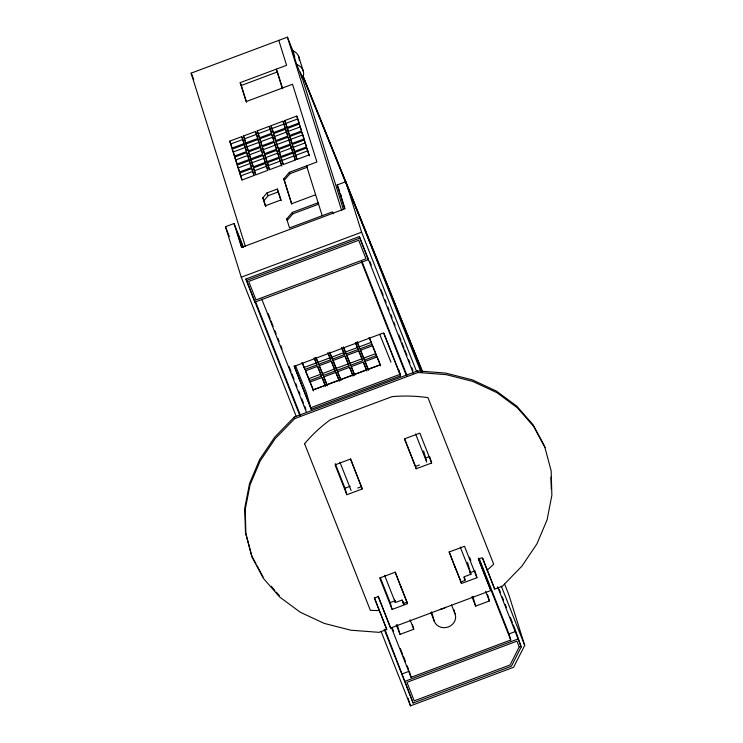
<?xml version="1.0" encoding="UTF-8"?>
<svg xmlns="http://www.w3.org/2000/svg" width="743" height="743" viewBox="0 0 743 743"><rect width="100%" height="100%" fill="white"/><g stroke="black" fill="none" stroke-linecap="round" stroke-linejoin="round"><path stroke-width="1.11" d="M497.624 586.812L521.205 646.949L511.398 666.239L413.127 703.008L384.985 629.609M504.646 584.156L508.899 594.948L524.707 645.416L513.608 667.27L410.47 705.85L381.066 631.364M277.353 189.047L280.789 200.016L265.316 205.802L262.818 197.824L267.034 192.901L277.353 189.047L281.235 200.629M265.827 206.61L263.951 200.629L268.167 195.706L278.486 191.852M315.626 194.777L291.562 203.777L283.761 178.849L289.389 172.292L316.889 162.002L292.528 84.238L246.128 101.596L240.193 82.649L286.603 65.291L278.792 40.363M291.795 204.093L284.328 180.252L289.956 173.695L307.138 167.268L306.571 165.865L322.183 215.711M286.714 218.962L292.343 212.396L318.125 202.755L318.691 204.158L292.909 213.798L287.281 220.365L286.714 218.962L289.529 227.934L332.502 211.857L333.124 213.854M544.99 447.63L533.567 426.324L517.314 407.758L496.826 392.61L472.845 381.447L446.255 374.648L418.021 372.494L294.692 418.634L275.207 438.639L260.134 461.022L250.01 484.947L245.209 509.559L245.905 533.938L252.081 557.213L263.505 578.518L279.758 597.084L300.246 612.232L324.227 623.405L350.826 630.194L379.051 632.349L386.759 629.47L374.361 598.041L378.215 596.601L390.614 628.03L490.826 590.536L478.418 559.107L482.272 557.668L494.68 589.097L502.389 586.218L521.865 566.203L536.948 543.82L547.071 519.896L551.863 495.284L551.167 470.904L544.545 446.079L533.121 424.773L516.868 406.207L496.38 391.059L472.399 379.887L445.809 373.097L417.575 370.933L294.247 417.074L274.761 437.088L259.688 459.462L249.564 483.396L244.763 507.998L245.459 532.387L251.636 555.662L255.991 563.779M245.431 246.537L191.137 73.158L287.392 37.15L293.866 53.171M246.602 102.293L241.326 85.454L277.418 71.95L276.285 69.145L282.219 88.092M241.744 136.656L243.927 143.631L231.89 148.136L229.708 141.151L241.744 136.656L242.497 138.523M255.49 131.511L257.672 138.486L245.645 142.99L243.463 136.006L255.49 131.511L256.623 134.316L244.596 138.811L245.84 142.805M269.245 126.366L271.427 133.341L259.4 137.845L257.208 130.861L269.245 126.366L269.997 128.233M282.99 121.22L285.182 128.195L273.145 132.7L270.963 125.725L282.99 121.22L285.684 129.013M289.594 135.347L284.708 120.58L296.745 116.075L297.497 117.942M232.085 147.95L230.841 143.956L242.877 139.452L244.122 143.445M259.595 137.659L258.341 133.666L270.378 129.171L271.622 133.155M273.34 132.514L272.096 128.52L284.123 124.025M288.033 130.359L285.841 123.384L297.878 118.88L299.123 122.864M286.9 127.555L298.927 123.059L296.745 116.075M244.233 144.625L246.425 151.609L234.389 156.114L232.206 149.129L244.233 144.625L246.304 150.42M257.988 139.489L260.171 146.464L248.143 150.968L245.961 143.984L257.988 139.489L260.366 146.278M271.743 134.344L273.926 141.319L261.889 145.823L259.706 138.839L271.743 134.344L273.805 140.139M285.488 129.198L287.68 136.173L275.644 140.678L273.461 133.694L285.488 129.198L286.241 131.065M299.243 124.053L287.207 128.558L289.399 135.532L301.426 131.028L299.243 124.053L301.314 129.849M234.584 155.919L233.339 151.934L245.366 147.43M248.338 150.773L247.094 146.789L259.121 142.284M262.093 145.637L260.839 141.644L272.876 137.149M275.839 140.492L274.594 136.498L286.622 132.003L287.875 135.988M288.34 131.353L300.376 126.858M246.732 152.603L248.924 159.587L236.887 164.082L234.704 157.107L246.732 152.603L249.425 160.395M260.487 147.458L262.669 154.442L250.642 158.937L248.459 151.962L260.487 147.458L262.558 153.253M274.241 142.312L276.424 149.297L264.387 153.801L262.205 146.817L274.241 142.312L276.619 149.111M287.987 137.176L290.169 144.151L278.142 148.656L275.959 141.672L287.987 137.176L290.058 142.972M301.742 132.031L303.924 139.006L291.897 143.51L289.705 136.526L301.742 132.031L304.119 138.82M237.398 164.9L235.837 159.912L247.865 155.408M251.775 161.742L249.583 154.767L261.62 150.262M264.898 154.609L263.338 149.622L275.374 145.117M279.275 151.461L277.093 144.476L289.12 139.972M292.092 143.325L290.838 139.331L302.875 134.836M249.23 160.581L251.422 167.565L239.385 172.06L237.203 165.085L249.23 160.581L249.992 162.448M262.985 155.436L265.167 162.42L253.14 166.915L250.948 159.94L262.985 155.436L265.678 163.228M264.703 154.795L268.019 164.574L264.703 154.795L276.74 150.29L277.492 152.166M290.485 145.145L292.668 152.129L280.64 156.634L278.458 149.649L290.485 145.145L293.179 152.937M304.24 140.009L306.422 146.984L294.386 151.488L292.203 144.504L304.24 140.009L306.618 146.798M239.58 171.874L238.336 167.89L250.363 163.386L251.617 167.37M253.335 166.729L252.081 162.745L264.118 158.24M265.836 157.6L277.863 153.095L279.117 157.089M281.151 157.442L279.591 152.454L291.618 147.95M295.519 154.293L293.336 147.309L305.373 142.805M266.886 161.77L278.922 157.275L276.74 150.29M251.728 168.559L253.92 175.534L241.884 180.038L239.701 173.063L251.728 168.559L252.861 171.364L240.834 175.859L242.079 179.852M265.483 163.414L267.666 170.388L255.638 174.893L253.447 167.918L265.483 163.414L266.235 165.28M279.229 158.268L281.421 165.252L269.384 169.748L267.201 162.773L279.229 158.268L280.362 161.073L268.334 165.578L269.579 169.562M292.983 153.123L295.166 160.107L283.139 164.602L280.956 157.627L292.983 153.123L293.736 154.99M306.738 147.978L308.921 154.962L296.884 159.457L294.702 152.482L306.738 147.978L309.432 155.77M255.833 174.707L254.58 170.723L266.616 166.218L267.861 170.203M283.334 164.417L282.089 160.432L294.117 155.928L295.361 159.921M297.089 159.271L295.835 155.287L307.871 150.783M296.113 416.126L241.271 277.213L225.463 226.736L234.064 223.522L243.435 247.261M234.064 223.522L241.549 247.447L344.687 208.857L337.192 184.942L345.783 181.719L420.742 371.611M241.271 277.213L361.59 232.197L345.783 181.719M367.887 258.155L368.333 259.678L254.886 302.122L245.924 279.006L359.371 236.562L413.405 373.45M246.36 280.529L359.807 238.094L359.371 236.562M316.277 362.955L316.899 364.952L304.871 369.457L304.24 367.46L316.277 362.955L314.289 358.052M330.031 357.81L330.654 359.807L318.617 364.311L317.995 362.315L330.031 357.81L328.044 352.906M343.777 352.674L344.399 354.662L332.372 359.166L331.749 357.169L343.777 352.674L341.799 347.761M357.532 347.529L358.154 349.516L346.117 354.021L345.495 352.024L357.532 347.529L355.544 342.616M371.277 342.384L371.899 344.38L359.872 348.876L359.25 346.879L371.277 342.384L369.299 337.48M372.466 345.774L360.439 350.278L364.404 360.095L376.432 355.591L375.809 353.594L363.782 358.098L364.404 360.095M309.404 380.667L308.772 378.679L320.809 374.175L321.431 376.172L309.404 380.667L305.438 370.859L317.465 366.355L321.431 376.172M334.554 369.03L335.186 371.026L323.149 375.521L322.527 373.534L334.554 369.03L331.387 361.182M336.904 370.376L336.273 368.389L348.309 363.884L348.931 365.881L336.904 370.376L332.938 360.569L344.966 356.064L348.931 365.881M350.65 365.24L346.684 355.423L358.72 350.919L362.686 360.736L350.65 365.24L350.027 363.243L362.064 358.739L358.488 349.907M376.998 356.993L364.971 361.497L368.537 370.33M312.784 390.001L380.63 364.618M380.342 364.813L368.305 369.308L364.739 360.485M400.542 375.837L383.583 332.892L294.209 366.327L311.159 409.282L400.542 375.837L398.842 369.93M350.64 458.886L362.259 488.94L346.842 494.708L344.975 488.216L350.232 486.247M425.563 458.069L429.76 456.49M357.736 488.049L361.59 486.609M430.076 457.577L431.627 462.991L416.21 468.759L415.541 466.428L419.396 464.979M400.886 586.394L407.536 603.66L392.118 609.427L390.168 602.629L395.425 600.66M469.706 572.872L474.963 570.903L476.913 577.71L461.496 583.478L449.088 552.049L464.505 546.281L476.913 577.71M384.595 575.323L395.332 602.527L402.204 599.954L403.858 604.133M467.561 562.386L470.96 574.228L464.087 576.8L465.322 579.939M407.09 602.109L403.235 603.548L402.334 600.4M461.496 583.478L461.05 581.918L464.904 580.478L464.004 577.33M396.233 624.807L400.022 634.392L413.767 629.247L412.532 624.937M471.935 596.685L475.65 606.102L489.396 600.957L487.547 594.493M402.418 673.79L409.3 671.217M391.477 627.751L411.046 677.319L510.738 640.029L508.992 633.928L515.865 631.355L521.205 646.949M404.61 681.424L518.057 638.98M271.186 586.246L274.882 590.471M276.359 592.152L279.312 595.533M257.078 565.804L263.059 576.967M302.958 75.693L422.591 371.779M302.875 76.037L422.498 372.122M299.253 60.378A13.318 10.95 -17.4 0 0 292.352 50.543L294.776 56.552M302.791 76.399L422.377 372.373M296.717 64.502L302.382 78.526A13.318 10.95 -17.4 0 0 296.717 64.502L292.352 50.543M379.719 334.341L390.985 362.212M284.708 120.58L285.841 123.384M289.705 136.526L290.838 139.331M292.203 144.504L293.336 147.309M294.702 152.482L295.835 155.287M372.642 345.746L375.41 352.619M377.165 356.965L379.942 363.829M369.132 337.508L380.565 365.825M270.963 125.725L272.096 128.52M289.389 172.292L289.956 173.695M273.461 133.694L274.594 136.498M357.262 341.975L359.25 346.879M360.206 349.266L363.782 358.098M357.095 342.012L359.872 348.876M275.959 141.672L277.093 144.476M278.458 149.649L279.591 152.454M280.956 157.627L282.089 160.432M363.42 362.101L366.587 369.958L354.56 374.453L350.993 365.621M355.377 342.653L358.154 349.516M366.819 370.971L363.253 362.138L351.216 366.643L354.782 375.466M283.761 178.849L284.328 180.252M240.193 82.649L241.326 85.454M292.343 212.396L292.909 213.798M257.208 130.861L258.341 133.666M259.706 138.839L260.839 141.644M343.517 347.12L345.495 352.024M346.062 353.427L350.027 363.243M343.35 347.148L346.117 354.021M262.205 146.817L263.338 149.622M267.201 162.773L268.334 165.578M345.133 356.036L347.91 362.9M349.665 367.246L352.841 375.104L340.805 379.599L337.238 370.766M341.622 347.798L344.399 354.662M353.064 376.116L349.498 367.283L337.471 371.779L341.037 380.611M267.034 192.901L268.167 195.706M243.463 136.006L244.596 138.811M245.961 143.984L247.094 146.789M329.762 352.266L331.749 357.169M332.706 359.556L336.273 368.389M329.595 352.293L332.372 359.166M248.459 151.962L249.583 154.767M250.948 159.94L252.081 162.745M253.447 167.918L254.58 170.723M335.52 371.416L339.087 380.24L327.059 384.744L323.493 375.912M327.877 352.944L330.654 359.807M335.186 371.026L331.22 361.209L319.184 365.714L323.149 375.521M339.319 381.261L335.752 372.429L323.716 376.924L327.282 385.756M262.818 197.824L263.951 200.629M229.708 141.151L230.841 143.956M232.206 149.129L233.339 151.934M316.016 357.411L317.995 362.315M318.561 363.717L322.527 373.534M315.84 357.439L318.617 364.311M234.704 157.107L235.837 159.912M237.203 165.085L238.336 167.89M239.701 173.063L240.834 175.859M317.632 366.327L320.409 373.19M322.165 377.537L325.341 385.385L313.305 389.889L309.738 381.057M314.122 358.089L316.899 364.952M325.564 386.397L321.998 377.574L309.97 382.069L313.537 390.902M191.137 73.158L193.719 79.566M302.262 362.556L304.24 367.46M305.605 370.822L308.772 378.679M302.095 362.584L304.871 369.457M295.51 365.621L306.32 392.415L311.159 409.282M361.59 232.197L416.526 371.379M501.284 586.078L524.707 645.416M369.968 261.75L371.249 264.982M381.029 289.761L383.156 295.157M384.855 299.466L386.137 302.698M387.837 307.008L389.109 310.24M390.809 314.549L392.09 317.781M393.79 322.091L395.062 325.323M398.898 335.019L401.025 340.405M401.87 342.569L403.997 347.956M404.851 350.111L406.978 355.498M408.678 359.807L409.95 363.039M411.659 367.348L412.932 370.581M499.277 589.329L500.55 592.561M502.259 596.87L503.531 600.103M505.231 604.412L506.512 607.644M510.339 617.34L512.466 622.727M513.311 624.882L515.438 630.278M359.807 238.094L368.333 259.678M337.192 184.942L339.727 191.369M341.539 196.784L340.285 193.598L345.003 208.69M482.839 558.476L487.232 570.243L493.696 564.216L427.949 397.635A147.625 133.127 -16 0 0 392.155 396.613L330.486 419.665A136.424 123.032 -16 0 0 304.602 443.766M486.786 568.683L494.68 589.097M362.24 262.168L406.904 375.308M479.216 558.495L508.992 633.928M361.442 261.805L406.532 376.023M478.418 558.132L510.738 640.029M478.381 558.606L490.826 590.536M383.992 333.514L400.106 374.314L310.723 407.749L294.191 365.881M485.616 591.363L489.396 600.957M469.585 557.287L470.83 560.426M431.627 462.991L419.841 433.132L404.424 438.899L416.21 468.759M415.578 433.921L426.723 462.174M460.223 547.024L470.96 574.228M404.601 438.695L415.541 466.428M449.246 551.808L455.292 567.763M454.846 566.203L461.05 581.918M431.014 612.52A11.015 9.938 -16 0 0 431.497 614.182L434.395 621.529A11.015 9.938 -16 0 0 448.363 626.925A11.015 9.938 -16 0 0 455.022 613.811L452.125 606.464A11.015 9.938 -16 0 0 451.326 604.913M395.285 571.999L401.331 587.945M362.259 488.94L350.464 459.081L335.056 464.849L346.842 494.708M407.536 603.66L395.127 572.231L379.719 577.998L392.118 609.427M410.052 619.829L413.767 629.247M339.941 462.211L351.095 490.464M335.297 463.688L344.975 488.216M380.249 577.487L390.168 602.629M243.1 247.252L237.147 232.188L241.874 247.27M268.084 313.472L270.211 318.858M271.056 321.013L273.183 326.4M274.882 330.709L276.164 333.941M277.863 338.251L279.136 341.483M280.845 345.792L282.117 349.034M288.925 366.271L291.052 371.658M291.897 373.813L294.024 379.199M295.733 383.509L297.005 386.741M298.705 391.05L299.986 394.282M301.686 398.601L303.385 402.91M304.658 406.142L305.94 409.374M392.285 628.114L393.558 631.346M400.366 648.593L402.492 653.979M403.347 656.134L405.474 661.521M407.173 665.83L408.446 669.062M261.75 299.095L306.413 412.244M378.178 596.09L390.614 628.03M374.518 597.799L379.32 610.607L370.367 610.356L304.611 443.775M378.874 609.056L386.759 629.47M255.248 300.952L300.339 415.179M225.463 226.736L229.299 236.45M245.924 279.006L299.958 415.894M384.177 629.247L413.127 703.008M342.894 174.531L343.675 177.02M298.621 56.273L303.404 71.551M300.367 72.08L343.396 209.48M287.392 37.15L341.687 210.529M277.418 71.95L282.693 88.788M280.678 162.067L281.931 166.06M256.939 135.31L258.183 139.294M253.177 172.357L254.115 175.348M408.065 698.169L410.47 705.85M417.575 370.933L418.021 372.494M472.873 596.406L475.65 606.102M423.64 451.01L426.501 460.994M453.787 609.511L455.022 613.811M431.618 611.842L434.395 621.529M402.975 601.774L403.542 603.78M394.403 599.295L395.332 602.527M397.245 624.696L400.022 634.392M409.588 672.239L411.046 677.319M294.247 417.074L294.692 418.634M254.45 300.59L254.886 302.122M550.944 477.108L551.297 489.303M445.661 607.3A11.015 9.938 -16 0 1 440.32 609.297M519.227 646.958L510.079 664.966L414.241 700.825L406.941 682.315L516.942 641.163L519.227 646.958M358.702 240.277L248.691 281.43L255.991 299.931L366.002 258.778L358.702 240.277"/></g></svg>
